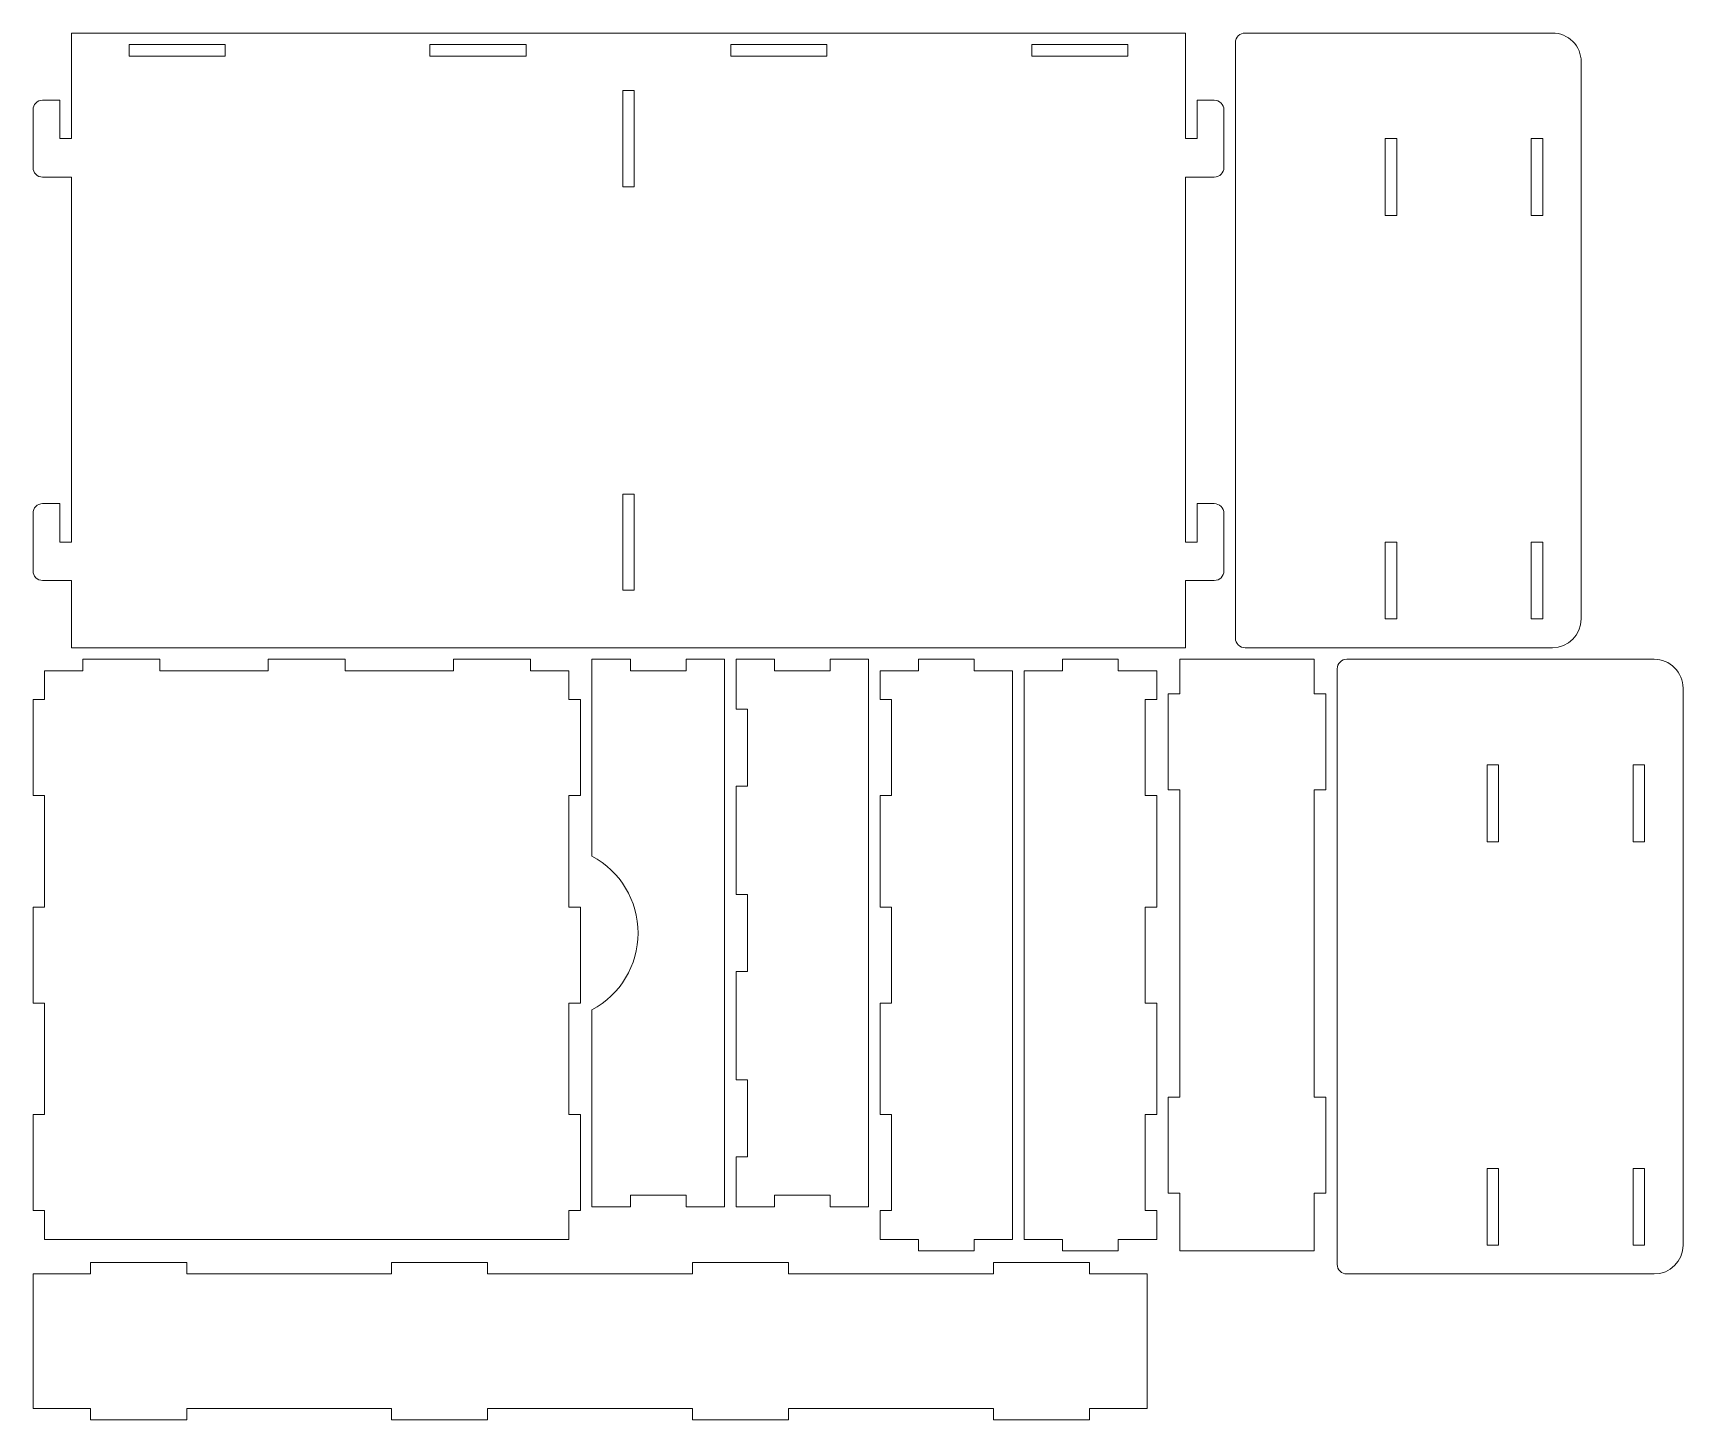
# Model space of a CAD drawing. Header units: millimetres. Extents: x -430 to 430, y -361 to 361.
import ezdxf

# ---------------------------------------------------------------- set-up
doc = ezdxf.new("R2010")
doc.units = ezdxf.units.MM
doc.header["$MEASUREMENT"] = 0
doc.layers.add('Layer 1', color=7, linetype='Continuous')

msp = doc.modelspace()

# ---------------------------------------------------------------- linework, layer by layer
at = {"layer": 'Layer 1', "color": 250, "lineweight": 20}
for points, knots in [([(170.5, 96), (170.5, 96), (170.5, 286), (170.5, 286), (170.5, 286), (170.5, 286), (185.5, 286), (185.5, 286), (185.5, 286), (188.2614, 286), (190.5, 288.2386), (190.5, 291), (190.5, 291), (190.5, 291), (190.5, 321), (190.5, 321), (190.5, 321), (190.5, 322.3261), (189.9732, 323.5979), (189.0355, 324.5355), (189.0355, 324.5355), (188.0979, 325.4732), (186.8261, 326), (185.5, 326), (185.5, 326), (185.5, 326), (176.5, 326), (176.5, 326), (176.5, 326), (176.5, 326), (176.5, 306), (176.5, 306), (176.5, 306), (176.5, 306), (170.5, 306), (170.5, 306), (170.5, 306), (170.5, 306), (170.5, 361), (170.5, 361), (170.5, 361), (170.5, 361), (-409.5, 361), (-409.5, 361), (-409.5, 361), (-409.5, 361), (-409.5, 306), (-409.5, 306), (-409.5, 306), (-409.5, 306), (-415.5, 306), (-415.5, 306), (-415.5, 306), (-415.5, 306), (-415.5, 326), (-415.5, 326), (-415.5, 326), (-415.5, 326), (-424.5, 326), (-424.5, 326), (-424.5, 326), (-425.8261, 326), (-427.0979, 325.4732), (-428.0355, 324.5355), (-428.0355, 324.5355), (-428.9732, 323.5979), (-429.5, 322.3261), (-429.5, 321), (-429.5, 321), (-429.5, 321), (-429.5, 291), (-429.5, 291), (-429.5, 291), (-429.5, 289.6739), (-428.9732, 288.4021), (-428.0355, 287.4645), (-428.0355, 287.4645), (-427.0979, 286.5268), (-425.8261, 286), (-424.5, 286), (-424.5, 286), (-424.5, 286), (-409.5, 286), (-409.5, 286), (-409.5, 286), (-409.5, 286), (-409.5, 96), (-409.5, 96), (-409.5, 96), (-409.5, 96), (-415.5, 96), (-415.5, 96), (-415.5, 96), (-415.5, 96), (-415.5, 116), (-415.5, 116), (-415.5, 116), (-415.5, 116), (-424.5, 116), (-424.5, 116), (-424.5, 116), (-425.8261, 116), (-427.0979, 115.4732), (-428.0355, 114.5355), (-428.0355, 114.5355), (-428.9732, 113.5979), (-429.5, 112.3261), (-429.5, 111), (-429.5, 111), (-429.5, 111), (-429.5, 81), (-429.5, 81), (-429.5, 81), (-429.5, 79.6739), (-428.9732, 78.4021), (-428.0355, 77.4645), (-428.0355, 77.4645), (-427.0979, 76.5268), (-425.8261, 76), (-424.5, 76), (-424.5, 76), (-424.5, 76), (-409.5, 76), (-409.5, 76), (-409.5, 76), (-409.5, 76), (-409.5, 41), (-409.5, 41), (-409.5, 41), (-409.5, 41), (170.5, 41), (170.5, 41), (170.5, 41), (170.5, 41), (170.5, 76), (170.5, 76), (170.5, 76), (170.5, 76), (185.5, 76), (185.5, 76), (185.5, 76), (188.2614, 76), (190.5, 78.2386), (190.5, 81), (190.5, 81), (190.5, 81), (190.5, 111), (190.5, 111), (190.5, 111), (190.5, 112.3261), (189.9732, 113.5979), (189.0355, 114.5355), (189.0355, 114.5355), (188.0979, 115.4732), (186.8261, 116), (185.5, 116), (185.5, 116), (185.5, 116), (176.5, 116), (176.5, 116), (176.5, 116), (176.5, 116), (176.5, 96), (176.5, 96), (176.5, 96), (176.5, 96), (170.5, 96), (170.5, 96)], [0, 0, 0, 0, 0.02325581, 0.02325581, 0.02325581, 0.02325581, 0.04651163, 0.04651163, 0.04651163, 0.04651163, 0.06976744, 0.06976744, 0.06976744, 0.06976744, 0.09302326, 0.09302326, 0.09302326, 0.09302326, 0.11627907, 0.11627907, 0.11627907, 0.11627907, 0.13953488, 0.13953488, 0.13953488, 0.13953488, 0.1627907, 0.1627907, 0.1627907, 0.1627907, 0.18604651, 0.18604651, 0.18604651, 0.18604651, 0.20930233, 0.20930233, 0.20930233, 0.20930233, 0.23255814, 0.23255814, 0.23255814, 0.23255814, 0.25581395, 0.25581395, 0.25581395, 0.25581395, 0.27906977, 0.27906977, 0.27906977, 0.27906977, 0.30232558, 0.30232558, 0.30232558, 0.30232558, 0.3255814, 0.3255814, 0.3255814, 0.3255814, 0.34883721, 0.34883721, 0.34883721, 0.34883721, 0.37209302, 0.37209302, 0.37209302, 0.37209302, 0.39534884, 0.39534884, 0.39534884, 0.39534884, 0.41860465, 0.41860465, 0.41860465, 0.41860465, 0.44186047, 0.44186047, 0.44186047, 0.44186047, 0.46511628, 0.46511628, 0.46511628, 0.46511628, 0.48837209, 0.48837209, 0.48837209, 0.48837209, 0.51162791, 0.51162791, 0.51162791, 0.51162791, 0.53488372, 0.53488372, 0.53488372, 0.53488372, 0.55813953, 0.55813953, 0.55813953, 0.55813953, 0.58139535, 0.58139535, 0.58139535, 0.58139535, 0.60465116, 0.60465116, 0.60465116, 0.60465116, 0.62790698, 0.62790698, 0.62790698, 0.62790698, 0.65116279, 0.65116279, 0.65116279, 0.65116279, 0.6744186, 0.6744186, 0.6744186, 0.6744186, 0.69767442, 0.69767442, 0.69767442, 0.69767442, 0.72093023, 0.72093023, 0.72093023, 0.72093023, 0.74418605, 0.74418605, 0.74418605, 0.74418605, 0.76744186, 0.76744186, 0.76744186, 0.76744186, 0.79069767, 0.79069767, 0.79069767, 0.79069767, 0.81395349, 0.81395349, 0.81395349, 0.81395349, 0.8372093, 0.8372093, 0.8372093, 0.8372093, 0.86046512, 0.86046512, 0.86046512, 0.86046512, 0.88372093, 0.88372093, 0.88372093, 0.88372093, 0.90697674, 0.90697674, 0.90697674, 0.90697674, 0.93023256, 0.93023256, 0.93023256, 0.93023256, 0.95348837, 0.95348837, 0.95348837, 0.95348837, 1, 1, 1, 1]), ([(196.5, 356), (196.5, 356), (196.5, 46), (196.5, 46), (196.5, 46), (196.5, 44.6739), (197.0268, 43.4021), (197.9645, 42.4645), (197.9645, 42.4645), (198.9021, 41.5268), (200.1739, 41), (201.5, 41), (201.5, 41), (201.5, 41), (361.5, 41), (361.5, 41), (361.5, 41), (369.7842, 41), (376.5, 47.7157), (376.5, 56), (376.5, 56), (376.5, 56), (376.5, 346), (376.5, 346), (376.5, 346), (376.5, 349.9782), (374.9196, 353.7936), (372.1066, 356.6066), (372.1066, 356.6066), (369.2936, 359.4196), (365.4782, 361), (361.5, 361), (361.5, 361), (361.5, 361), (201.5, 361), (201.5, 361), (201.5, 361), (200.1739, 361), (198.9021, 360.4732), (197.9645, 359.5355), (197.9645, 359.5355), (197.0268, 358.5979), (196.5, 357.3261), (196.5, 356)], [0, 0, 0, 0, 0.08333333, 0.08333333, 0.08333333, 0.08333333, 0.16666667, 0.16666667, 0.16666667, 0.16666667, 0.25, 0.25, 0.25, 0.25, 0.33333333, 0.33333333, 0.33333333, 0.33333333, 0.41666667, 0.41666667, 0.41666667, 0.41666667, 0.5, 0.5, 0.5, 0.5, 0.58333333, 0.58333333, 0.58333333, 0.58333333, 0.66666667, 0.66666667, 0.66666667, 0.66666667, 0.75, 0.75, 0.75, 0.75, 0.83333333, 0.83333333, 0.83333333, 0.83333333, 1, 1, 1, 1]), ([(-329.5, 355), (-329.5, 355), (-329.5, 349), (-329.5, 349), (-329.5, 349), (-329.5, 349), (-379.5, 349), (-379.5, 349), (-379.5, 349), (-379.5, 349), (-379.5, 355), (-379.5, 355), (-379.5, 355), (-379.5, 355), (-329.5, 355), (-329.5, 355)], [0, 0, 0, 0, 0.2, 0.2, 0.2, 0.2, 0.4, 0.4, 0.4, 0.4, 0.6, 0.6, 0.6, 0.6, 1, 1, 1, 1]), ([(-172.8333, 355), (-172.8333, 355), (-172.8333, 349), (-172.8333, 349), (-172.8333, 349), (-172.8333, 349), (-222.8333, 349), (-222.8333, 349), (-222.8333, 349), (-222.8333, 349), (-222.8333, 355), (-222.8333, 355), (-222.8333, 355), (-222.8333, 355), (-172.8333, 355), (-172.8333, 355)], [0, 0, 0, 0, 0.2, 0.2, 0.2, 0.2, 0.4, 0.4, 0.4, 0.4, 0.6, 0.6, 0.6, 0.6, 1, 1, 1, 1]), ([(-16.1667, 355), (-16.1667, 355), (-16.1667, 349), (-16.1667, 349), (-16.1667, 349), (-16.1667, 349), (-66.1667, 349), (-66.1667, 349), (-66.1667, 349), (-66.1667, 349), (-66.1667, 355), (-66.1667, 355), (-66.1667, 355), (-66.1667, 355), (-16.1667, 355), (-16.1667, 355)], [0, 0, 0, 0, 0.2, 0.2, 0.2, 0.2, 0.4, 0.4, 0.4, 0.4, 0.6, 0.6, 0.6, 0.6, 1, 1, 1, 1]), ([(140.5, 349), (140.5, 349), (90.5, 349), (90.5, 349), (90.5, 349), (90.5, 349), (90.5, 355), (90.5, 355), (90.5, 355), (90.5, 355), (140.5, 355), (140.5, 355), (140.5, 355), (140.5, 355), (140.5, 349), (140.5, 349)], [0, 0, 0, 0, 0.2, 0.2, 0.2, 0.2, 0.4, 0.4, 0.4, 0.4, 0.6, 0.6, 0.6, 0.6, 1, 1, 1, 1]), ([(-116.5, 331), (-116.5, 331), (-116.5, 281), (-116.5, 281), (-116.5, 281), (-116.5, 281), (-122.5, 281), (-122.5, 281), (-122.5, 281), (-122.5, 281), (-122.5, 331), (-122.5, 331), (-122.5, 331), (-122.5, 331), (-116.5, 331), (-116.5, 331)], [0, 0, 0, 0, 0.2, 0.2, 0.2, 0.2, 0.4, 0.4, 0.4, 0.4, 0.6, 0.6, 0.6, 0.6, 1, 1, 1, 1]), ([(280.5, 266), (280.5, 266), (274.5, 266), (274.5, 266), (274.5, 266), (274.5, 266), (274.5, 306), (274.5, 306), (274.5, 306), (274.5, 306), (280.5, 306), (280.5, 306), (280.5, 306), (280.5, 306), (280.5, 266), (280.5, 266)], [0, 0, 0, 0, 0.2, 0.2, 0.2, 0.2, 0.4, 0.4, 0.4, 0.4, 0.6, 0.6, 0.6, 0.6, 1, 1, 1, 1]), ([(350.5, 266), (350.5, 266), (350.5, 306), (350.5, 306), (350.5, 306), (350.5, 306), (356.5, 306), (356.5, 306), (356.5, 306), (356.5, 306), (356.5, 266), (356.5, 266), (356.5, 266), (356.5, 266), (350.5, 266), (350.5, 266)], [0, 0, 0, 0, 0.2, 0.2, 0.2, 0.2, 0.4, 0.4, 0.4, 0.4, 0.6, 0.6, 0.6, 0.6, 1, 1, 1, 1]), ([(-116.5, 121), (-116.5, 121), (-116.5, 71), (-116.5, 71), (-116.5, 71), (-116.5, 71), (-122.5, 71), (-122.5, 71), (-122.5, 71), (-122.5, 71), (-122.5, 121), (-122.5, 121), (-122.5, 121), (-122.5, 121), (-116.5, 121), (-116.5, 121)], [0, 0, 0, 0, 0.2, 0.2, 0.2, 0.2, 0.4, 0.4, 0.4, 0.4, 0.6, 0.6, 0.6, 0.6, 1, 1, 1, 1]), ([(274.5, 96), (274.5, 96), (280.5, 96), (280.5, 96), (280.5, 96), (280.5, 96), (280.5, 56), (280.5, 56), (280.5, 56), (280.5, 56), (274.5, 56), (274.5, 56), (274.5, 56), (274.5, 56), (274.5, 96), (274.5, 96)], [0, 0, 0, 0, 0.2, 0.2, 0.2, 0.2, 0.4, 0.4, 0.4, 0.4, 0.6, 0.6, 0.6, 0.6, 1, 1, 1, 1]), ([(350.5, 56), (350.5, 56), (350.5, 96), (350.5, 96), (350.5, 96), (350.5, 96), (356.5, 96), (356.5, 96), (356.5, 96), (356.5, 96), (356.5, 56), (356.5, 56), (356.5, 56), (356.5, 56), (350.5, 56), (350.5, 56)], [0, 0, 0, 0, 0.2, 0.2, 0.2, 0.2, 0.4, 0.4, 0.4, 0.4, 0.6, 0.6, 0.6, 0.6, 1, 1, 1, 1]), ([(-144.5, -144), (-144.5, -144), (-144.5, -94), (-144.5, -94), (-144.5, -94), (-144.5, -94), (-150.5, -94), (-150.5, -94), (-150.5, -94), (-150.5, -94), (-150.5, -36), (-150.5, -36), (-150.5, -36), (-150.5, -36), (-144.5, -36), (-144.5, -36), (-144.5, -36), (-144.5, -36), (-144.5, 14), (-144.5, 14), (-144.5, 14), (-144.5, 14), (-150.5, 14), (-150.5, 14), (-150.5, 14), (-150.5, 14), (-150.5, 29), (-150.5, 29), (-150.5, 29), (-150.5, 29), (-170.5, 29), (-170.5, 29), (-170.5, 29), (-170.5, 29), (-170.5, 35), (-170.5, 35), (-170.5, 35), (-170.5, 35), (-210.5, 35), (-210.5, 35), (-210.5, 35), (-210.5, 35), (-210.5, 29), (-210.5, 29), (-210.5, 29), (-210.5, 29), (-267, 29), (-267, 29), (-267, 29), (-267, 29), (-267, 35), (-267, 35), (-267, 35), (-267, 35), (-307, 35), (-307, 35), (-307, 35), (-307, 35), (-307, 29), (-307, 29), (-307, 29), (-307, 29), (-363.5, 29), (-363.5, 29), (-363.5, 29), (-363.5, 29), (-363.5, 35), (-363.5, 35), (-363.5, 35), (-363.5, 35), (-403.5, 35), (-403.5, 35), (-403.5, 35), (-403.5, 35), (-403.5, 29), (-403.5, 29), (-403.5, 29), (-403.5, 29), (-423.5, 29), (-423.5, 29), (-423.5, 29), (-423.5, 29), (-423.5, 14), (-423.5, 14), (-423.5, 14), (-423.5, 14), (-429.5, 14), (-429.5, 14), (-429.5, 14), (-429.5, 14), (-429.5, -36), (-429.5, -36), (-429.5, -36), (-429.5, -36), (-423.5, -36), (-423.5, -36), (-423.5, -36), (-423.5, -36), (-423.5, -94), (-423.5, -94), (-423.5, -94), (-423.5, -94), (-429.5, -94), (-429.5, -94), (-429.5, -94), (-429.5, -94), (-429.5, -144), (-429.5, -144), (-429.5, -144), (-429.5, -144), (-423.5, -144), (-423.5, -144), (-423.5, -144), (-423.5, -144), (-423.5, -202), (-423.5, -202), (-423.5, -202), (-423.5, -202), (-429.5, -202), (-429.5, -202), (-429.5, -202), (-429.5, -202), (-429.5, -252), (-429.5, -252), (-429.5, -252), (-429.5, -252), (-423.5, -252), (-423.5, -252), (-423.5, -252), (-423.5, -252), (-423.5, -267), (-423.5, -267), (-423.5, -267), (-423.5, -267), (-150.5, -267), (-150.5, -267), (-150.5, -267), (-150.5, -267), (-150.5, -252), (-150.5, -252), (-150.5, -252), (-150.5, -252), (-144.5, -252), (-144.5, -252), (-144.5, -252), (-144.5, -252), (-144.5, -202), (-144.5, -202), (-144.5, -202), (-144.5, -202), (-150.5, -202), (-150.5, -202), (-150.5, -202), (-150.5, -202), (-150.5, -144), (-150.5, -144), (-150.5, -144), (-150.5, -144), (-144.5, -144), (-144.5, -144)], [0, 0, 0, 0, 0.02439024, 0.02439024, 0.02439024, 0.02439024, 0.04878049, 0.04878049, 0.04878049, 0.04878049, 0.07317073, 0.07317073, 0.07317073, 0.07317073, 0.09756098, 0.09756098, 0.09756098, 0.09756098, 0.12195122, 0.12195122, 0.12195122, 0.12195122, 0.14634146, 0.14634146, 0.14634146, 0.14634146, 0.17073171, 0.17073171, 0.17073171, 0.17073171, 0.19512195, 0.19512195, 0.19512195, 0.19512195, 0.2195122, 0.2195122, 0.2195122, 0.2195122, 0.24390244, 0.24390244, 0.24390244, 0.24390244, 0.26829268, 0.26829268, 0.26829268, 0.26829268, 0.29268293, 0.29268293, 0.29268293, 0.29268293, 0.31707317, 0.31707317, 0.31707317, 0.31707317, 0.34146341, 0.34146341, 0.34146341, 0.34146341, 0.36585366, 0.36585366, 0.36585366, 0.36585366, 0.3902439, 0.3902439, 0.3902439, 0.3902439, 0.41463415, 0.41463415, 0.41463415, 0.41463415, 0.43902439, 0.43902439, 0.43902439, 0.43902439, 0.46341463, 0.46341463, 0.46341463, 0.46341463, 0.48780488, 0.48780488, 0.48780488, 0.48780488, 0.51219512, 0.51219512, 0.51219512, 0.51219512, 0.53658537, 0.53658537, 0.53658537, 0.53658537, 0.56097561, 0.56097561, 0.56097561, 0.56097561, 0.58536585, 0.58536585, 0.58536585, 0.58536585, 0.6097561, 0.6097561, 0.6097561, 0.6097561, 0.63414634, 0.63414634, 0.63414634, 0.63414634, 0.65853659, 0.65853659, 0.65853659, 0.65853659, 0.68292683, 0.68292683, 0.68292683, 0.68292683, 0.70731707, 0.70731707, 0.70731707, 0.70731707, 0.73170732, 0.73170732, 0.73170732, 0.73170732, 0.75609756, 0.75609756, 0.75609756, 0.75609756, 0.7804878, 0.7804878, 0.7804878, 0.7804878, 0.80487805, 0.80487805, 0.80487805, 0.80487805, 0.82926829, 0.82926829, 0.82926829, 0.82926829, 0.85365854, 0.85365854, 0.85365854, 0.85365854, 0.87804878, 0.87804878, 0.87804878, 0.87804878, 0.90243902, 0.90243902, 0.90243902, 0.90243902, 0.92682927, 0.92682927, 0.92682927, 0.92682927, 0.95121951, 0.95121951, 0.95121951, 0.95121951, 1, 1, 1, 1]), ([(-69.5, 35), (-69.5, 35), (-69.5, -250), (-69.5, -250), (-69.5, -250), (-69.5, -250), (-89.5, -250), (-89.5, -250), (-89.5, -250), (-89.5, -250), (-89.5, -244), (-89.5, -244), (-89.5, -244), (-89.5, -244), (-118.5, -244), (-118.5, -244), (-118.5, -244), (-118.5, -244), (-118.5, -250), (-118.5, -250), (-118.5, -250), (-118.5, -250), (-138.5, -250), (-138.5, -250), (-138.5, -250), (-138.5, -250), (-138.5, -147.5), (-138.5, -147.5), (-138.5, -147.5), (-123.7275, -139.6213), (-114.5, -124.2421), (-114.5, -107.5), (-114.5, -107.5), (-114.5, -90.7579), (-123.7275, -75.3787), (-138.5, -67.5), (-138.5, -67.5), (-138.5, -67.5), (-138.5, 35), (-138.5, 35), (-138.5, 35), (-138.5, 35), (-118.5, 35), (-118.5, 35), (-118.5, 35), (-118.5, 35), (-118.5, 29), (-118.5, 29), (-118.5, 29), (-118.5, 29), (-89.5, 29), (-89.5, 29), (-89.5, 29), (-89.5, 29), (-89.5, 35), (-89.5, 35), (-89.5, 35), (-89.5, 35), (-69.5, 35), (-69.5, 35)], [0, 0, 0, 0, 0.0625, 0.0625, 0.0625, 0.0625, 0.125, 0.125, 0.125, 0.125, 0.1875, 0.1875, 0.1875, 0.1875, 0.25, 0.25, 0.25, 0.25, 0.3125, 0.3125, 0.3125, 0.3125, 0.375, 0.375, 0.375, 0.375, 0.4375, 0.4375, 0.4375, 0.4375, 0.5, 0.5, 0.5, 0.5, 0.5625, 0.5625, 0.5625, 0.5625, 0.625, 0.625, 0.625, 0.625, 0.6875, 0.6875, 0.6875, 0.6875, 0.75, 0.75, 0.75, 0.75, 0.8125, 0.8125, 0.8125, 0.8125, 0.875, 0.875, 0.875, 0.875, 1, 1, 1, 1]), ([(-63.5, -184), (-63.5, -184), (-63.5, -127.5), (-63.5, -127.5), (-63.5, -127.5), (-63.5, -127.5), (-57.5, -127.5), (-57.5, -127.5), (-57.5, -127.5), (-57.5, -127.5), (-57.5, -87.5), (-57.5, -87.5), (-57.5, -87.5), (-57.5, -87.5), (-63.5, -87.5), (-63.5, -87.5), (-63.5, -87.5), (-63.5, -87.5), (-63.5, -31), (-63.5, -31), (-63.5, -31), (-63.5, -31), (-57.5, -31), (-57.5, -31), (-57.5, -31), (-57.5, -31), (-57.5, 9), (-57.5, 9), (-57.5, 9), (-57.5, 9), (-63.5, 9), (-63.5, 9), (-63.5, 9), (-63.5, 9), (-63.5, 35), (-63.5, 35), (-63.5, 35), (-63.5, 35), (-43.5, 35), (-43.5, 35), (-43.5, 35), (-43.5, 35), (-43.5, 29), (-43.5, 29), (-43.5, 29), (-43.5, 29), (-14.5, 29), (-14.5, 29), (-14.5, 29), (-14.5, 29), (-14.5, 35), (-14.5, 35), (-14.5, 35), (-14.5, 35), (5.5, 35), (5.5, 35), (5.5, 35), (5.5, 35), (5.5, -250), (5.5, -250), (5.5, -250), (5.5, -250), (-14.5, -250), (-14.5, -250), (-14.5, -250), (-14.5, -250), (-14.5, -244), (-14.5, -244), (-14.5, -244), (-14.5, -244), (-43.5, -244), (-43.5, -244), (-43.5, -244), (-43.5, -244), (-43.5, -250), (-43.5, -250), (-43.5, -250), (-43.5, -250), (-63.5, -250), (-63.5, -250), (-63.5, -250), (-63.5, -250), (-63.5, -224), (-63.5, -224), (-63.5, -224), (-63.5, -224), (-57.5, -224), (-57.5, -224), (-57.5, -224), (-57.5, -224), (-57.5, -184), (-57.5, -184), (-57.5, -184), (-57.5, -184), (-63.5, -184), (-63.5, -184)], [0, 0, 0, 0, 0.04, 0.04, 0.04, 0.04, 0.08, 0.08, 0.08, 0.08, 0.12, 0.12, 0.12, 0.12, 0.16, 0.16, 0.16, 0.16, 0.2, 0.2, 0.2, 0.2, 0.24, 0.24, 0.24, 0.24, 0.28, 0.28, 0.28, 0.28, 0.32, 0.32, 0.32, 0.32, 0.36, 0.36, 0.36, 0.36, 0.4, 0.4, 0.4, 0.4, 0.44, 0.44, 0.44, 0.44, 0.48, 0.48, 0.48, 0.48, 0.52, 0.52, 0.52, 0.52, 0.56, 0.56, 0.56, 0.56, 0.6, 0.6, 0.6, 0.6, 0.64, 0.64, 0.64, 0.64, 0.68, 0.68, 0.68, 0.68, 0.72, 0.72, 0.72, 0.72, 0.76, 0.76, 0.76, 0.76, 0.8, 0.8, 0.8, 0.8, 0.84, 0.84, 0.84, 0.84, 0.88, 0.88, 0.88, 0.88, 0.92, 0.92, 0.92, 0.92, 1, 1, 1, 1]), ([(80.5, -267), (80.5, -267), (80.5, 29), (80.5, 29), (80.5, 29), (80.5, 29), (60.5, 29), (60.5, 29), (60.5, 29), (60.5, 29), (60.5, 35), (60.5, 35), (60.5, 35), (60.5, 35), (31.5, 35), (31.5, 35), (31.5, 35), (31.5, 35), (31.5, 29), (31.5, 29), (31.5, 29), (31.5, 29), (11.5, 29), (11.5, 29), (11.5, 29), (11.5, 29), (11.5, 14), (11.5, 14), (11.5, 14), (11.5, 14), (17.5, 14), (17.5, 14), (17.5, 14), (17.5, 14), (17.5, -36), (17.5, -36), (17.5, -36), (17.5, -36), (11.5, -36), (11.5, -36), (11.5, -36), (11.5, -36), (11.5, -94), (11.5, -94), (11.5, -94), (11.5, -94), (17.5, -94), (17.5, -94), (17.5, -94), (17.5, -94), (17.5, -144), (17.5, -144), (17.5, -144), (17.5, -144), (11.5, -144), (11.5, -144), (11.5, -144), (11.5, -144), (11.5, -202), (11.5, -202), (11.5, -202), (11.5, -202), (17.5, -202), (17.5, -202), (17.5, -202), (17.5, -202), (17.5, -252), (17.5, -252), (17.5, -252), (17.5, -252), (11.5, -252), (11.5, -252), (11.5, -252), (11.5, -252), (11.5, -267), (11.5, -267), (11.5, -267), (11.5, -267), (31.5, -267), (31.5, -267), (31.5, -267), (31.5, -267), (31.5, -273), (31.5, -273), (31.5, -273), (31.5, -273), (60.5, -273), (60.5, -273), (60.5, -273), (60.5, -273), (60.5, -267), (60.5, -267), (60.5, -267), (60.5, -267), (80.5, -267), (80.5, -267)], [0, 0, 0, 0, 0.04, 0.04, 0.04, 0.04, 0.08, 0.08, 0.08, 0.08, 0.12, 0.12, 0.12, 0.12, 0.16, 0.16, 0.16, 0.16, 0.2, 0.2, 0.2, 0.2, 0.24, 0.24, 0.24, 0.24, 0.28, 0.28, 0.28, 0.28, 0.32, 0.32, 0.32, 0.32, 0.36, 0.36, 0.36, 0.36, 0.4, 0.4, 0.4, 0.4, 0.44, 0.44, 0.44, 0.44, 0.48, 0.48, 0.48, 0.48, 0.52, 0.52, 0.52, 0.52, 0.56, 0.56, 0.56, 0.56, 0.6, 0.6, 0.6, 0.6, 0.64, 0.64, 0.64, 0.64, 0.68, 0.68, 0.68, 0.68, 0.72, 0.72, 0.72, 0.72, 0.76, 0.76, 0.76, 0.76, 0.8, 0.8, 0.8, 0.8, 0.84, 0.84, 0.84, 0.84, 0.88, 0.88, 0.88, 0.88, 0.92, 0.92, 0.92, 0.92, 1, 1, 1, 1]), ([(86.5, -267), (86.5, -267), (86.5, 29), (86.5, 29), (86.5, 29), (86.5, 29), (106.5, 29), (106.5, 29), (106.5, 29), (106.5, 29), (106.5, 35), (106.5, 35), (106.5, 35), (106.5, 35), (135.5, 35), (135.5, 35), (135.5, 35), (135.5, 35), (135.5, 29), (135.5, 29), (135.5, 29), (135.5, 29), (155.5, 29), (155.5, 29), (155.5, 29), (155.5, 29), (155.5, 14), (155.5, 14), (155.5, 14), (155.5, 14), (149.5, 14), (149.5, 14), (149.5, 14), (149.5, 14), (149.5, -36), (149.5, -36), (149.5, -36), (149.5, -36), (155.5, -36), (155.5, -36), (155.5, -36), (155.5, -36), (155.5, -94), (155.5, -94), (155.5, -94), (155.5, -94), (149.5, -94), (149.5, -94), (149.5, -94), (149.5, -94), (149.5, -144), (149.5, -144), (149.5, -144), (149.5, -144), (155.5, -144), (155.5, -144), (155.5, -144), (155.5, -144), (155.5, -202), (155.5, -202), (155.5, -202), (155.5, -202), (149.5, -202), (149.5, -202), (149.5, -202), (149.5, -202), (149.5, -252), (149.5, -252), (149.5, -252), (149.5, -252), (155.5, -252), (155.5, -252), (155.5, -252), (155.5, -252), (155.5, -267), (155.5, -267), (155.5, -267), (155.5, -267), (135.5, -267), (135.5, -267), (135.5, -267), (135.5, -267), (135.5, -273), (135.5, -273), (135.5, -273), (135.5, -273), (106.5, -273), (106.5, -273), (106.5, -273), (106.5, -273), (106.5, -267), (106.5, -267), (106.5, -267), (106.5, -267), (86.5, -267), (86.5, -267)], [0, 0, 0, 0, 0.04, 0.04, 0.04, 0.04, 0.08, 0.08, 0.08, 0.08, 0.12, 0.12, 0.12, 0.12, 0.16, 0.16, 0.16, 0.16, 0.2, 0.2, 0.2, 0.2, 0.24, 0.24, 0.24, 0.24, 0.28, 0.28, 0.28, 0.28, 0.32, 0.32, 0.32, 0.32, 0.36, 0.36, 0.36, 0.36, 0.4, 0.4, 0.4, 0.4, 0.44, 0.44, 0.44, 0.44, 0.48, 0.48, 0.48, 0.48, 0.52, 0.52, 0.52, 0.52, 0.56, 0.56, 0.56, 0.56, 0.6, 0.6, 0.6, 0.6, 0.64, 0.64, 0.64, 0.64, 0.68, 0.68, 0.68, 0.68, 0.72, 0.72, 0.72, 0.72, 0.76, 0.76, 0.76, 0.76, 0.8, 0.8, 0.8, 0.8, 0.84, 0.84, 0.84, 0.84, 0.88, 0.88, 0.88, 0.88, 0.92, 0.92, 0.92, 0.92, 1, 1, 1, 1]), ([(243.5, 17), (243.5, 17), (243.5, -33), (243.5, -33), (243.5, -33), (243.5, -33), (237.5, -33), (237.5, -33), (237.5, -33), (237.5, -33), (237.5, -193), (237.5, -193), (237.5, -193), (237.5, -193), (243.5, -193), (243.5, -193), (243.5, -193), (243.5, -193), (243.5, -243), (243.5, -243), (243.5, -243), (243.5, -243), (237.5, -243), (237.5, -243), (237.5, -243), (237.5, -243), (237.5, -273), (237.5, -273), (237.5, -273), (237.5, -273), (167.5, -273), (167.5, -273), (167.5, -273), (167.5, -273), (167.5, -243), (167.5, -243), (167.5, -243), (167.5, -243), (161.5, -243), (161.5, -243), (161.5, -243), (161.5, -243), (161.5, -193), (161.5, -193), (161.5, -193), (161.5, -193), (167.5, -193), (167.5, -193), (167.5, -193), (167.5, -193), (167.5, -33), (167.5, -33), (167.5, -33), (167.5, -33), (161.5, -33), (161.5, -33), (161.5, -33), (161.5, -33), (161.5, 17), (161.5, 17), (161.5, 17), (161.5, 17), (167.5, 17), (167.5, 17), (167.5, 17), (167.5, 17), (167.5, 35), (167.5, 35), (167.5, 35), (167.5, 35), (237.5, 35), (237.5, 35), (237.5, 35), (237.5, 35), (237.5, 17), (237.5, 17), (237.5, 17), (237.5, 17), (243.5, 17), (243.5, 17)], [0, 0, 0, 0, 0.04761905, 0.04761905, 0.04761905, 0.04761905, 0.0952381, 0.0952381, 0.0952381, 0.0952381, 0.14285714, 0.14285714, 0.14285714, 0.14285714, 0.19047619, 0.19047619, 0.19047619, 0.19047619, 0.23809524, 0.23809524, 0.23809524, 0.23809524, 0.28571429, 0.28571429, 0.28571429, 0.28571429, 0.33333333, 0.33333333, 0.33333333, 0.33333333, 0.38095238, 0.38095238, 0.38095238, 0.38095238, 0.42857143, 0.42857143, 0.42857143, 0.42857143, 0.47619048, 0.47619048, 0.47619048, 0.47619048, 0.52380952, 0.52380952, 0.52380952, 0.52380952, 0.57142857, 0.57142857, 0.57142857, 0.57142857, 0.61904762, 0.61904762, 0.61904762, 0.61904762, 0.66666667, 0.66666667, 0.66666667, 0.66666667, 0.71428571, 0.71428571, 0.71428571, 0.71428571, 0.76190476, 0.76190476, 0.76190476, 0.76190476, 0.80952381, 0.80952381, 0.80952381, 0.80952381, 0.85714286, 0.85714286, 0.85714286, 0.85714286, 0.9047619, 0.9047619, 0.9047619, 0.9047619, 1, 1, 1, 1]), ([(249.5, 30), (249.5, 30), (249.5, -280), (249.5, -280), (249.5, -280), (249.5, -281.3261), (250.0268, -282.5979), (250.9645, -283.5355), (250.9645, -283.5355), (251.9021, -284.4732), (253.1739, -285), (254.5, -285), (254.5, -285), (254.5, -285), (414.5, -285), (414.5, -285), (414.5, -285), (422.7842, -285), (429.5, -278.2843), (429.5, -270), (429.5, -270), (429.5, -270), (429.5, 20), (429.5, 20), (429.5, 20), (429.5, 23.9782), (427.9196, 27.7936), (425.1066, 30.6066), (425.1066, 30.6066), (422.2936, 33.4196), (418.4782, 35), (414.5, 35), (414.5, 35), (414.5, 35), (254.5, 35), (254.5, 35), (254.5, 35), (253.1739, 35), (251.9021, 34.4732), (250.9645, 33.5355), (250.9645, 33.5355), (250.0268, 32.5979), (249.5, 31.3261), (249.5, 30)], [0, 0, 0, 0, 0.08333333, 0.08333333, 0.08333333, 0.08333333, 0.16666667, 0.16666667, 0.16666667, 0.16666667, 0.25, 0.25, 0.25, 0.25, 0.33333333, 0.33333333, 0.33333333, 0.33333333, 0.41666667, 0.41666667, 0.41666667, 0.41666667, 0.5, 0.5, 0.5, 0.5, 0.58333333, 0.58333333, 0.58333333, 0.58333333, 0.66666667, 0.66666667, 0.66666667, 0.66666667, 0.75, 0.75, 0.75, 0.75, 0.83333333, 0.83333333, 0.83333333, 0.83333333, 1, 1, 1, 1]), ([(333.5, -60), (333.5, -60), (327.5, -60), (327.5, -60), (327.5, -60), (327.5, -60), (327.5, -20), (327.5, -20), (327.5, -20), (327.5, -20), (333.5, -20), (333.5, -20), (333.5, -20), (333.5, -20), (333.5, -60), (333.5, -60)], [0, 0, 0, 0, 0.2, 0.2, 0.2, 0.2, 0.4, 0.4, 0.4, 0.4, 0.6, 0.6, 0.6, 0.6, 1, 1, 1, 1]), ([(403.5, -60), (403.5, -60), (403.5, -20), (403.5, -20), (403.5, -20), (403.5, -20), (409.5, -20), (409.5, -20), (409.5, -20), (409.5, -20), (409.5, -60), (409.5, -60), (409.5, -60), (409.5, -60), (403.5, -60), (403.5, -60)], [0, 0, 0, 0, 0.2, 0.2, 0.2, 0.2, 0.4, 0.4, 0.4, 0.4, 0.6, 0.6, 0.6, 0.6, 1, 1, 1, 1]), ([(327.5, -230), (327.5, -230), (333.5, -230), (333.5, -230), (333.5, -230), (333.5, -230), (333.5, -270), (333.5, -270), (333.5, -270), (333.5, -270), (327.5, -270), (327.5, -270), (327.5, -270), (327.5, -270), (327.5, -230), (327.5, -230)], [0, 0, 0, 0, 0.2, 0.2, 0.2, 0.2, 0.4, 0.4, 0.4, 0.4, 0.6, 0.6, 0.6, 0.6, 1, 1, 1, 1]), ([(403.5, -270), (403.5, -270), (403.5, -230), (403.5, -230), (403.5, -230), (403.5, -230), (409.5, -230), (409.5, -230), (409.5, -230), (409.5, -230), (409.5, -270), (409.5, -270), (409.5, -270), (409.5, -270), (403.5, -270), (403.5, -270)], [0, 0, 0, 0, 0.2, 0.2, 0.2, 0.2, 0.4, 0.4, 0.4, 0.4, 0.6, 0.6, 0.6, 0.6, 1, 1, 1, 1]), ([(-349.5, -279), (-349.5, -279), (-399.5, -279), (-399.5, -279), (-399.5, -279), (-399.5, -279), (-399.5, -285), (-399.5, -285), (-399.5, -285), (-399.5, -285), (-429.5, -285), (-429.5, -285), (-429.5, -285), (-429.5, -285), (-429.5, -355), (-429.5, -355), (-429.5, -355), (-429.5, -355), (-399.5, -355), (-399.5, -355), (-399.5, -355), (-399.5, -355), (-399.5, -361), (-399.5, -361), (-399.5, -361), (-399.5, -361), (-349.5, -361), (-349.5, -361), (-349.5, -361), (-349.5, -361), (-349.5, -355), (-349.5, -355), (-349.5, -355), (-349.5, -355), (-242.8333, -355), (-242.8333, -355), (-242.8333, -355), (-242.8333, -355), (-242.8333, -361), (-242.8333, -361), (-242.8333, -361), (-242.8333, -361), (-192.8333, -361), (-192.8333, -361), (-192.8333, -361), (-192.8333, -361), (-192.8333, -355), (-192.8333, -355), (-192.8333, -355), (-192.8333, -355), (-86.1667, -355), (-86.1667, -355), (-86.1667, -355), (-86.1667, -355), (-86.1667, -361), (-86.1667, -361), (-86.1667, -361), (-86.1667, -361), (-36.1667, -361), (-36.1667, -361), (-36.1667, -361), (-36.1667, -361), (-36.1667, -355), (-36.1667, -355), (-36.1667, -355), (-36.1667, -355), (70.5, -355), (70.5, -355), (70.5, -355), (70.5, -355), (70.5, -361), (70.5, -361), (70.5, -361), (70.5, -361), (120.5, -361), (120.5, -361), (120.5, -361), (120.5, -361), (120.5, -355), (120.5, -355), (120.5, -355), (120.5, -355), (150.5, -355), (150.5, -355), (150.5, -355), (150.5, -355), (150.5, -285), (150.5, -285), (150.5, -285), (150.5, -285), (120.5, -285), (120.5, -285), (120.5, -285), (120.5, -285), (120.5, -279), (120.5, -279), (120.5, -279), (120.5, -279), (70.5, -279), (70.5, -279), (70.5, -279), (70.5, -279), (70.5, -285), (70.5, -285), (70.5, -285), (70.5, -285), (-36.1667, -285), (-36.1667, -285), (-36.1667, -285), (-36.1667, -285), (-36.1667, -279), (-36.1667, -279), (-36.1667, -279), (-36.1667, -279), (-86.1667, -279), (-86.1667, -279), (-86.1667, -279), (-86.1667, -279), (-86.1667, -285), (-86.1667, -285), (-86.1667, -285), (-86.1667, -285), (-192.8333, -285), (-192.8333, -285), (-192.8333, -285), (-192.8333, -285), (-192.8333, -279), (-192.8333, -279), (-192.8333, -279), (-192.8333, -279), (-242.8333, -279), (-242.8333, -279), (-242.8333, -279), (-242.8333, -279), (-242.8333, -285), (-242.8333, -285), (-242.8333, -285), (-242.8333, -285), (-349.5, -285), (-349.5, -285), (-349.5, -285), (-349.5, -285), (-349.5, -279), (-349.5, -279)], [0, 0, 0, 0, 0.02702703, 0.02702703, 0.02702703, 0.02702703, 0.05405405, 0.05405405, 0.05405405, 0.05405405, 0.08108108, 0.08108108, 0.08108108, 0.08108108, 0.10810811, 0.10810811, 0.10810811, 0.10810811, 0.13513514, 0.13513514, 0.13513514, 0.13513514, 0.16216216, 0.16216216, 0.16216216, 0.16216216, 0.18918919, 0.18918919, 0.18918919, 0.18918919, 0.21621622, 0.21621622, 0.21621622, 0.21621622, 0.24324324, 0.24324324, 0.24324324, 0.24324324, 0.27027027, 0.27027027, 0.27027027, 0.27027027, 0.2972973, 0.2972973, 0.2972973, 0.2972973, 0.32432432, 0.32432432, 0.32432432, 0.32432432, 0.35135135, 0.35135135, 0.35135135, 0.35135135, 0.37837838, 0.37837838, 0.37837838, 0.37837838, 0.40540541, 0.40540541, 0.40540541, 0.40540541, 0.43243243, 0.43243243, 0.43243243, 0.43243243, 0.45945946, 0.45945946, 0.45945946, 0.45945946, 0.48648649, 0.48648649, 0.48648649, 0.48648649, 0.51351351, 0.51351351, 0.51351351, 0.51351351, 0.54054054, 0.54054054, 0.54054054, 0.54054054, 0.56756757, 0.56756757, 0.56756757, 0.56756757, 0.59459459, 0.59459459, 0.59459459, 0.59459459, 0.62162162, 0.62162162, 0.62162162, 0.62162162, 0.64864865, 0.64864865, 0.64864865, 0.64864865, 0.67567568, 0.67567568, 0.67567568, 0.67567568, 0.7027027, 0.7027027, 0.7027027, 0.7027027, 0.72972973, 0.72972973, 0.72972973, 0.72972973, 0.75675676, 0.75675676, 0.75675676, 0.75675676, 0.78378378, 0.78378378, 0.78378378, 0.78378378, 0.81081081, 0.81081081, 0.81081081, 0.81081081, 0.83783784, 0.83783784, 0.83783784, 0.83783784, 0.86486486, 0.86486486, 0.86486486, 0.86486486, 0.89189189, 0.89189189, 0.89189189, 0.89189189, 0.91891892, 0.91891892, 0.91891892, 0.91891892, 0.94594595, 0.94594595, 0.94594595, 0.94594595, 1, 1, 1, 1])]:
    msp.add_open_spline(points, degree=3, knots=knots, dxfattribs=at)

doc.saveas('drawing.dxf')
